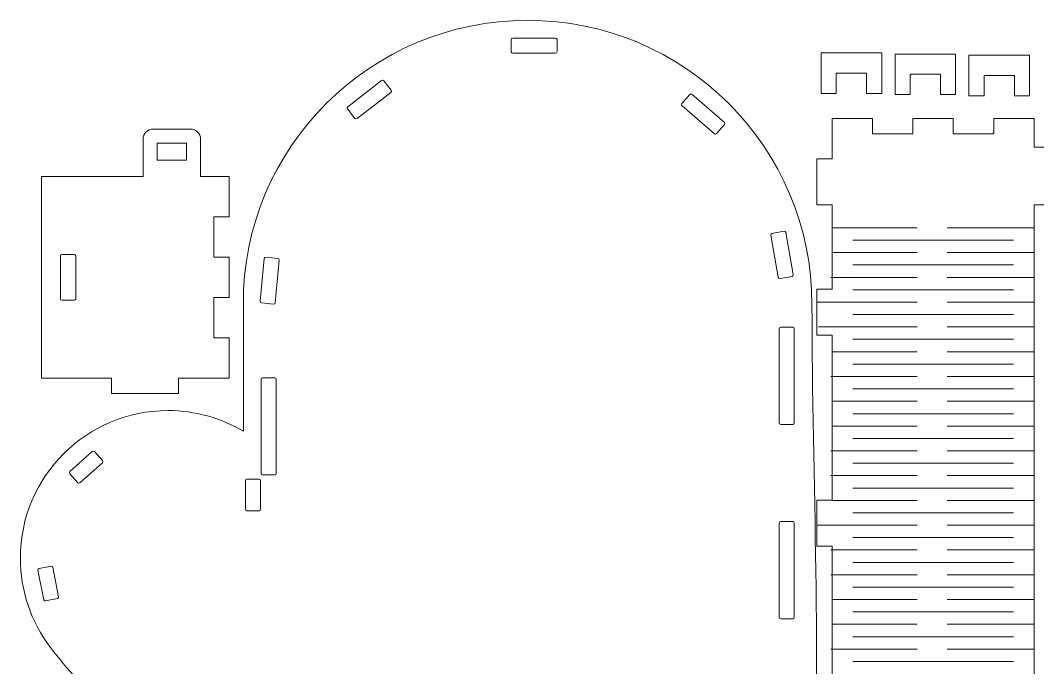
# Model space of a CAD drawing. Header units: centimetres. Extents: x -24.4 to 23.9, y -16.4 to 17.8.
# Drawn here: x -24.35 to 2.51, y 0.69 to 17.8 of the extents above; entities that cross this region are included whole.
import ezdxf

# ---------------------------------------------------------------- set-up
doc = ezdxf.new("R2010")
doc.units = ezdxf.units.CM
doc.header["$MEASUREMENT"] = 0
doc.layers.add('layer 1', color=7, linetype='Continuous')

msp = doc.modelspace()

# ---------------------------------------------------------------- linework, layer by layer
at = {"layer": 'layer 1', "color": 250, "lineweight": 9}
for points, knots in [([(-4.72864, -5.92178), (-4.72864, -5.92178), (-4.72864, -10.20202), (-4.72864, -10.20202), (-4.72864, -10.20202), (-4.72864, -10.20202), (-16.59695, -10.20202), (-16.59695, -10.20202), (-16.59695, -10.20202), (-16.59695, -10.20202), (-16.59695, -6.58154), (-16.59695, -6.58154), (-16.59695, -6.58154), (-16.59695, -5.55394), (-19.6302, -2.8006), (-20.37842, -2.08802), (-20.37842, -2.08802), (-20.9613, -1.5329), (-21.54472, -0.9768), (-22.10846, -0.40216), (-22.10846, -0.40216), (-22.61506, 0.11424), (-23.11922, 0.65509), (-23.55755, 1.23113), (-23.55755, 1.23113), (-24.07484, 1.91094), (-24.35191, 2.73552), (-24.35191, 3.58973), (-24.35191, 3.58973), (-24.35191, 5.74221), (-22.60651, 7.48756), (-20.45404, 7.48756), (-20.45404, 7.48756), (-19.7409, 7.48756), (-19.0556, 7.29366), (-18.46231, 6.94078), (-18.46231, 6.94078), (-18.46231, 6.94078), (-18.46231, 10.28654), (-18.46231, 10.28654), (-18.46231, 10.28654), (-18.49575, 14.44121), (-15.09522, 17.79799), (-10.95524, 17.79799), (-10.95524, 17.79799), (-6.80942, 17.79799), (-3.44818, 14.43672), (-3.44818, 10.29089), (-3.44818, 10.29089), (-3.44818, 5.59913), (-3.17756, 0.90389), (-3.4493, -3.78515), (-3.4493, -3.78515), (-3.50487, -4.74426), (-3.93554, -5.5084), (-4.72864, -5.92178)], [0, 0, 0, 0, 0.06666667, 0.06666667, 0.06666667, 0.06666667, 0.13333333, 0.13333333, 0.13333333, 0.13333333, 0.2, 0.2, 0.2, 0.2, 0.26666667, 0.26666667, 0.26666667, 0.26666667, 0.33333333, 0.33333333, 0.33333333, 0.33333333, 0.4, 0.4, 0.4, 0.4, 0.46666667, 0.46666667, 0.46666667, 0.46666667, 0.53333333, 0.53333333, 0.53333333, 0.53333333, 0.6, 0.6, 0.6, 0.6, 0.66666667, 0.66666667, 0.66666667, 0.66666667, 0.73333333, 0.73333333, 0.73333333, 0.73333333, 0.8, 0.8, 0.8, 0.8, 0.86666667, 0.86666667, 0.86666667, 0.86666667, 1, 1, 1, 1]), ([(-10.17938, 17.29051), (-10.17938, 17.29051), (-10.17871, 16.97051), (-10.17871, 16.97051), (-10.17871, 16.97051), (-10.17866, 16.94851), (-10.19662, 16.93048), (-10.21862, 16.93043), (-10.21862, 16.93043), (-10.21862, 16.93043), (-11.34982, 16.92805), (-11.34982, 16.92805), (-11.34982, 16.92805), (-11.37183, 16.928), (-11.38986, 16.94596), (-11.38991, 16.96796), (-11.38991, 16.96796), (-11.38991, 16.96796), (-11.39058, 17.28796), (-11.39058, 17.28796), (-11.39058, 17.28796), (-11.39063, 17.30996), (-11.37267, 17.328), (-11.35066, 17.32804), (-11.35066, 17.32804), (-11.35066, 17.32804), (-10.21946, 17.33043), (-10.21946, 17.33043), (-10.21946, 17.33043), (-10.19746, 17.33048), (-10.17943, 17.31251), (-10.17938, 17.29051)], [0, 0, 0, 0, 0.11111111, 0.11111111, 0.11111111, 0.11111111, 0.22222222, 0.22222222, 0.22222222, 0.22222222, 0.33333333, 0.33333333, 0.33333333, 0.33333333, 0.44444444, 0.44444444, 0.44444444, 0.44444444, 0.55555556, 0.55555556, 0.55555556, 0.55555556, 0.66666667, 0.66666667, 0.66666667, 0.66666667, 0.77777778, 0.77777778, 0.77777778, 0.77777778, 1, 1, 1, 1]), ([(-3.20751, 16.93575), (-3.20751, 16.93575), (-1.60752, 16.93575), (-1.60752, 16.93575), (-1.60752, 16.93575), (-1.60752, 16.93575), (-1.60752, 16.83996), (-1.60752, 16.83996), (-1.60752, 16.83996), (-1.60752, 16.83996), (-1.60752, 16.40241), (-1.60752, 16.40241), (-1.60752, 16.40241), (-1.60752, 16.40241), (-1.60752, 15.86908), (-1.60752, 15.86908), (-1.60752, 15.86908), (-1.60752, 15.86908), (-2.00751, 15.86908), (-2.00751, 15.86908), (-2.00751, 15.86908), (-2.00751, 15.86908), (-2.00751, 16.40241), (-2.00751, 16.40241), (-2.00751, 16.40241), (-2.00751, 16.40241), (-2.80751, 16.40241), (-2.80751, 16.40241), (-2.80751, 16.40241), (-2.80751, 16.40241), (-2.80751, 15.86908), (-2.80751, 15.86908), (-2.80751, 15.86908), (-2.80751, 15.86908), (-3.20751, 15.86908), (-3.20751, 15.86908), (-3.20751, 15.86908), (-3.20751, 15.86908), (-3.20751, 16.40241), (-3.20751, 16.40241), (-3.20751, 16.40241), (-3.20751, 16.40241), (-3.20751, 16.87524), (-3.20751, 16.87524), (-3.20751, 16.87524), (-3.20751, 16.87524), (-3.20751, 16.93575), (-3.20751, 16.93575)], [0, 0, 0, 0, 0.07692308, 0.07692308, 0.07692308, 0.07692308, 0.15384615, 0.15384615, 0.15384615, 0.15384615, 0.23076923, 0.23076923, 0.23076923, 0.23076923, 0.30769231, 0.30769231, 0.30769231, 0.30769231, 0.38461538, 0.38461538, 0.38461538, 0.38461538, 0.46153846, 0.46153846, 0.46153846, 0.46153846, 0.53846154, 0.53846154, 0.53846154, 0.53846154, 0.61538462, 0.61538462, 0.61538462, 0.61538462, 0.69230769, 0.69230769, 0.69230769, 0.69230769, 0.76923077, 0.76923077, 0.76923077, 0.76923077, 0.84615385, 0.84615385, 0.84615385, 0.84615385, 1, 1, 1, 1]), ([(-1.25566, 16.90464), (-1.25566, 16.90464), (0.34433, 16.90464), (0.34433, 16.90464), (0.34433, 16.90464), (0.34433, 16.90464), (0.34433, 16.80885), (0.34433, 16.80885), (0.34433, 16.80885), (0.34433, 16.80885), (0.34433, 16.37131), (0.34433, 16.37131), (0.34433, 16.37131), (0.34433, 16.37131), (0.34433, 15.83797), (0.34433, 15.83797), (0.34433, 15.83797), (0.34433, 15.83797), (-0.05566, 15.83797), (-0.05566, 15.83797), (-0.05566, 15.83797), (-0.05566, 15.83797), (-0.05566, 16.37131), (-0.05566, 16.37131), (-0.05566, 16.37131), (-0.05566, 16.37131), (-0.85566, 16.37131), (-0.85566, 16.37131), (-0.85566, 16.37131), (-0.85566, 16.37131), (-0.85566, 15.83797), (-0.85566, 15.83797), (-0.85566, 15.83797), (-0.85566, 15.83797), (-1.25566, 15.83797), (-1.25566, 15.83797), (-1.25566, 15.83797), (-1.25566, 15.83797), (-1.25566, 16.37131), (-1.25566, 16.37131), (-1.25566, 16.37131), (-1.25566, 16.37131), (-1.25566, 16.84413), (-1.25566, 16.84413), (-1.25566, 16.84413), (-1.25566, 16.84413), (-1.25566, 16.90464), (-1.25566, 16.90464)], [0, 0, 0, 0, 0.07692308, 0.07692308, 0.07692308, 0.07692308, 0.15384615, 0.15384615, 0.15384615, 0.15384615, 0.23076923, 0.23076923, 0.23076923, 0.23076923, 0.30769231, 0.30769231, 0.30769231, 0.30769231, 0.38461538, 0.38461538, 0.38461538, 0.38461538, 0.46153846, 0.46153846, 0.46153846, 0.46153846, 0.53846154, 0.53846154, 0.53846154, 0.53846154, 0.61538462, 0.61538462, 0.61538462, 0.61538462, 0.69230769, 0.69230769, 0.69230769, 0.69230769, 0.76923077, 0.76923077, 0.76923077, 0.76923077, 0.84615385, 0.84615385, 0.84615385, 0.84615385, 1, 1, 1, 1]), ([(0.6962, 16.87353), (0.6962, 16.87353), (2.29618, 16.87353), (2.29618, 16.87353), (2.29618, 16.87353), (2.29618, 16.87353), (2.29618, 16.77775), (2.29618, 16.77775), (2.29618, 16.77775), (2.29618, 16.77775), (2.29618, 16.3402), (2.29618, 16.3402), (2.29618, 16.3402), (2.29618, 16.3402), (2.29618, 15.80687), (2.29618, 15.80687), (2.29618, 15.80687), (2.29618, 15.80687), (1.8962, 15.80687), (1.8962, 15.80687), (1.8962, 15.80687), (1.8962, 15.80687), (1.8962, 16.3402), (1.8962, 16.3402), (1.8962, 16.3402), (1.8962, 16.3402), (1.0962, 16.3402), (1.0962, 16.3402), (1.0962, 16.3402), (1.0962, 16.3402), (1.0962, 15.80687), (1.0962, 15.80687), (1.0962, 15.80687), (1.0962, 15.80687), (0.6962, 15.80687), (0.6962, 15.80687), (0.6962, 15.80687), (0.6962, 15.80687), (0.6962, 16.3402), (0.6962, 16.3402), (0.6962, 16.3402), (0.6962, 16.3402), (0.6962, 16.81303), (0.6962, 16.81303), (0.6962, 16.81303), (0.6962, 16.81303), (0.6962, 16.87353), (0.6962, 16.87353)], [0, 0, 0, 0, 0.07692308, 0.07692308, 0.07692308, 0.07692308, 0.15384615, 0.15384615, 0.15384615, 0.15384615, 0.23076923, 0.23076923, 0.23076923, 0.23076923, 0.30769231, 0.30769231, 0.30769231, 0.30769231, 0.38461538, 0.38461538, 0.38461538, 0.38461538, 0.46153846, 0.46153846, 0.46153846, 0.46153846, 0.53846154, 0.53846154, 0.53846154, 0.53846154, 0.61538462, 0.61538462, 0.61538462, 0.61538462, 0.69230769, 0.69230769, 0.69230769, 0.69230769, 0.76923077, 0.76923077, 0.76923077, 0.76923077, 0.84615385, 0.84615385, 0.84615385, 0.84615385, 1, 1, 1, 1]), ([(-14.7557, 16.2024), (-14.7557, 16.2024), (-14.55974, 15.94943), (-14.55974, 15.94943), (-14.55974, 15.94943), (-14.54627, 15.93203), (-14.54947, 15.90679), (-14.56686, 15.89331), (-14.56686, 15.89331), (-14.56686, 15.89331), (-15.46115, 15.20057), (-15.46115, 15.20057), (-15.46115, 15.20057), (-15.47854, 15.18709), (-15.50379, 15.19031), (-15.51726, 15.20771), (-15.51726, 15.20771), (-15.51726, 15.20771), (-15.71323, 15.46068), (-15.71323, 15.46068), (-15.71323, 15.46068), (-15.7267, 15.47807), (-15.7235, 15.50332), (-15.7061, 15.5168), (-15.7061, 15.5168), (-15.7061, 15.5168), (-14.81182, 16.20953), (-14.81182, 16.20953), (-14.81182, 16.20953), (-14.79442, 16.223), (-14.76918, 16.2198), (-14.7557, 16.2024)], [0, 0, 0, 0, 0.11111111, 0.11111111, 0.11111111, 0.11111111, 0.22222222, 0.22222222, 0.22222222, 0.22222222, 0.33333333, 0.33333333, 0.33333333, 0.33333333, 0.44444444, 0.44444444, 0.44444444, 0.44444444, 0.55555556, 0.55555556, 0.55555556, 0.55555556, 0.66666667, 0.66666667, 0.66666667, 0.66666667, 0.77777778, 0.77777778, 0.77777778, 0.77777778, 1, 1, 1, 1]), ([(-6.88306, 15.59829), (-6.88306, 15.59829), (-6.67331, 15.83997), (-6.67331, 15.83997), (-6.67331, 15.83997), (-6.6589, 15.85659), (-6.63351, 15.85839), (-6.61688, 15.84396), (-6.61688, 15.84396), (-6.61688, 15.84396), (-5.76256, 15.10251), (-5.76256, 15.10251), (-5.76256, 15.10251), (-5.74595, 15.08809), (-5.74415, 15.06269), (-5.75858, 15.04608), (-5.75858, 15.04608), (-5.75858, 15.04608), (-5.96832, 14.80441), (-5.96832, 14.80441), (-5.96832, 14.80441), (-5.98274, 14.7878), (-6.00812, 14.786), (-6.02475, 14.80041), (-6.02475, 14.80041), (-6.02475, 14.80041), (-6.87907, 15.54187), (-6.87907, 15.54187), (-6.87907, 15.54187), (-6.89568, 15.55629), (-6.89748, 15.58168), (-6.88306, 15.59829)], [0, 0, 0, 0, 0.11111111, 0.11111111, 0.11111111, 0.11111111, 0.22222222, 0.22222222, 0.22222222, 0.22222222, 0.33333333, 0.33333333, 0.33333333, 0.33333333, 0.44444444, 0.44444444, 0.44444444, 0.44444444, 0.55555556, 0.55555556, 0.55555556, 0.55555556, 0.66666667, 0.66666667, 0.66666667, 0.66666667, 0.77777778, 0.77777778, 0.77777778, 0.77777778, 1, 1, 1, 1]), ([(-2.91727, -9.94428), (-2.91727, -9.94428), (-2.91727, -9.7751), (-2.91727, -9.7751), (-2.91727, -9.7751), (-2.91727, -9.7751), (-3.31728, -9.7751), (-3.31728, -9.7751), (-3.31728, -9.7751), (-3.31728, -9.7751), (-3.31728, -8.93868), (-3.31728, -8.93868), (-3.31728, -8.93868), (-3.31728, -8.93868), (-2.91727, -8.93868), (-2.91727, -8.93868), (-2.91727, -8.93868), (-2.91727, -8.93868), (-2.91727, -7.8329), (-2.91727, -7.8329), (-2.91727, -7.8329), (-2.91727, -7.8329), (-2.91727, -6.95755), (-2.91727, -6.95755), (-2.91727, -6.95755), (-2.91727, -6.95755), (-2.91727, -4.18663), (-2.91727, -4.18663), (-2.91727, -4.18663), (-2.91727, -4.18663), (-3.31727, -4.18663), (-3.31727, -4.18663), (-3.31727, -4.18663), (-3.31727, -4.18663), (-3.31727, -3.31128), (-3.31727, -3.31128), (-3.31727, -3.31128), (-3.31727, -3.31128), (-2.91727, -3.31128), (-2.91727, -3.31128), (-2.91727, -3.31128), (-2.91727, -3.31128), (-2.91727, -0.7497), (-2.91727, -0.7497), (-2.91727, -0.7497), (-2.91727, -0.7717), (-2.93527, -0.7897), (-2.95727, -0.7897), (-2.95727, -0.7897), (-2.95727, -0.7897), (-3.27727, -0.7897), (-3.27727, -0.7897), (-3.27727, -0.7897), (-3.29927, -0.7897), (-3.31727, -0.7717), (-3.31727, -0.7497), (-3.31727, -0.7497), (-3.31727, -0.7497), (-3.31727, 0.04564), (-3.31727, 0.04564), (-3.31727, 0.04564), (-3.31727, 0.06765), (-3.29927, 0.08565), (-3.27727, 0.08565), (-3.27727, 0.08565), (-3.27727, 0.08565), (-2.95727, 0.08565), (-2.95727, 0.08565), (-2.95727, 0.08565), (-2.93527, 0.08565), (-2.91727, 0.06765), (-2.91727, 0.04564), (-2.91727, 0.04564), (-2.91727, 0.04564), (-2.91727, 3.90652), (-2.91727, 3.90652), (-2.91727, 3.90652), (-2.91727, 3.90652), (-3.31727, 3.90652), (-3.31727, 3.90652), (-3.31727, 3.90652), (-3.31727, 3.90652), (-3.31727, 5.11772), (-3.31727, 5.11772), (-3.31727, 5.11772), (-3.31727, 5.11772), (-2.91727, 5.11772), (-2.91727, 5.11772), (-2.91727, 5.11772), (-2.91727, 5.11772), (-2.91727, 9.48212), (-2.91727, 9.48212), (-2.91727, 9.48212), (-2.91727, 9.48212), (-3.31727, 9.48212), (-3.31727, 9.48212), (-3.31727, 9.48212), (-3.31727, 9.48212), (-3.31727, 10.69332), (-3.31727, 10.69332), (-3.31727, 10.69332), (-3.31727, 10.69332), (-2.91727, 10.69332), (-2.91727, 10.69332), (-2.91727, 10.69332), (-2.91727, 10.69332), (-2.91727, 12.05572), (-2.91727, 12.05572), (-2.91727, 12.05572), (-2.91727, 12.05572), (-2.91727, 12.92702), (-2.91727, 12.92702), (-2.91727, 12.92702), (-2.91727, 12.92702), (-3.31727, 12.92702), (-3.31727, 12.92702), (-3.31727, 12.92702), (-3.31727, 12.92702), (-3.31727, 14.13822), (-3.31727, 14.13822), (-3.31727, 14.13822), (-3.31727, 14.13822), (-2.91727, 14.13822), (-2.91727, 14.13822), (-2.91727, 14.13822), (-2.91727, 14.13822), (-2.91727, 15.20239), (-2.91727, 15.20239), (-2.91727, 15.20239), (-2.91727, 15.20239), (-1.8506, 15.20239), (-1.8506, 15.20239), (-1.8506, 15.20239), (-1.8506, 15.20239), (-1.8506, 14.80239), (-1.8506, 14.80239), (-1.8506, 14.80239), (-1.8506, 14.80239), (-0.78394, 14.80239), (-0.78394, 14.80239), (-0.78394, 14.80239), (-0.78394, 14.80239), (-0.78394, 15.20239), (-0.78394, 15.20239), (-0.78394, 15.20239), (-0.78394, 15.20239), (0.28273, 15.20239), (0.28273, 15.20239), (0.28273, 15.20239), (0.28273, 15.20239), (0.28273, 14.80239), (0.28273, 14.80239), (0.28273, 14.80239), (0.28273, 14.80239), (1.3494, 14.80239), (1.3494, 14.80239), (1.3494, 14.80239), (1.3494, 14.80239), (1.3494, 15.20239), (1.3494, 15.20239), (1.3494, 15.20239), (1.3494, 15.20239), (2.41606, 15.20239), (2.41606, 15.20239), (2.41606, 15.20239), (2.41606, 15.20239), (2.41606, 14.44706), (2.41606, 14.44706), (2.41606, 14.44706), (2.41606, 14.44706), (3.39957, 14.44706), (3.39957, 14.44706), (3.39957, 14.44706), (3.54626, 14.44706), (3.66625, 14.32706), (3.66625, 14.1804), (3.66625, 14.1804), (3.66625, 14.1804), (3.66625, 13.19369), (3.66625, 13.19369), (3.66625, 13.19369), (3.66625, 13.04702), (3.54626, 12.92702), (3.39957, 12.92702), (3.39957, 12.92702), (3.39957, 12.92702), (2.41606, 12.92702), (2.41606, 12.92702), (2.41606, 12.92702), (2.41606, 12.92702), (2.41606, 12.05572), (2.41606, 12.05572), (2.41606, 12.05572), (2.41606, 12.05572), (2.41606, -9.09015), (2.41606, -9.09015), (2.41606, -9.09015), (2.41606, -9.09015), (1.88273, -9.09015), (1.88273, -9.09015), (1.88273, -9.09015), (1.88273, -9.09015), (1.88273, -9.27934), (1.88273, -9.27934), (1.88273, -9.27934), (1.88273, -9.27934), (1.88273, -9.28958), (1.88273, -9.28958), (1.88273, -9.28958), (1.88273, -9.28958), (1.88273, -9.62348), (1.88273, -9.62348), (1.88273, -9.62348), (1.88273, -9.62348), (2.41606, -9.62348), (2.41606, -9.62348), (2.41606, -9.62348), (2.41606, -9.62348), (2.41606, -9.94428), (2.41606, -9.94428), (2.41606, -9.94428), (2.41606, -9.94428), (-2.91727, -9.94428), (-2.91727, -9.94428)], [0, 0, 0, 0, 0.01754386, 0.01754386, 0.01754386, 0.01754386, 0.03508772, 0.03508772, 0.03508772, 0.03508772, 0.05263158, 0.05263158, 0.05263158, 0.05263158, 0.07017544, 0.07017544, 0.07017544, 0.07017544, 0.0877193, 0.0877193, 0.0877193, 0.0877193, 0.10526316, 0.10526316, 0.10526316, 0.10526316, 0.12280702, 0.12280702, 0.12280702, 0.12280702, 0.14035088, 0.14035088, 0.14035088, 0.14035088, 0.15789474, 0.15789474, 0.15789474, 0.15789474, 0.1754386, 0.1754386, 0.1754386, 0.1754386, 0.19298246, 0.19298246, 0.19298246, 0.19298246, 0.21052632, 0.21052632, 0.21052632, 0.21052632, 0.22807018, 0.22807018, 0.22807018, 0.22807018, 0.24561404, 0.24561404, 0.24561404, 0.24561404, 0.26315789, 0.26315789, 0.26315789, 0.26315789, 0.28070175, 0.28070175, 0.28070175, 0.28070175, 0.29824561, 0.29824561, 0.29824561, 0.29824561, 0.31578947, 0.31578947, 0.31578947, 0.31578947, 0.33333333, 0.33333333, 0.33333333, 0.33333333, 0.35087719, 0.35087719, 0.35087719, 0.35087719, 0.36842105, 0.36842105, 0.36842105, 0.36842105, 0.38596491, 0.38596491, 0.38596491, 0.38596491, 0.40350877, 0.40350877, 0.40350877, 0.40350877, 0.42105263, 0.42105263, 0.42105263, 0.42105263, 0.43859649, 0.43859649, 0.43859649, 0.43859649, 0.45614035, 0.45614035, 0.45614035, 0.45614035, 0.47368421, 0.47368421, 0.47368421, 0.47368421, 0.49122807, 0.49122807, 0.49122807, 0.49122807, 0.50877193, 0.50877193, 0.50877193, 0.50877193, 0.52631579, 0.52631579, 0.52631579, 0.52631579, 0.54385965, 0.54385965, 0.54385965, 0.54385965, 0.56140351, 0.56140351, 0.56140351, 0.56140351, 0.57894737, 0.57894737, 0.57894737, 0.57894737, 0.59649123, 0.59649123, 0.59649123, 0.59649123, 0.61403509, 0.61403509, 0.61403509, 0.61403509, 0.63157895, 0.63157895, 0.63157895, 0.63157895, 0.64912281, 0.64912281, 0.64912281, 0.64912281, 0.66666667, 0.66666667, 0.66666667, 0.66666667, 0.68421053, 0.68421053, 0.68421053, 0.68421053, 0.70175439, 0.70175439, 0.70175439, 0.70175439, 0.71929825, 0.71929825, 0.71929825, 0.71929825, 0.73684211, 0.73684211, 0.73684211, 0.73684211, 0.75438596, 0.75438596, 0.75438596, 0.75438596, 0.77192982, 0.77192982, 0.77192982, 0.77192982, 0.78947368, 0.78947368, 0.78947368, 0.78947368, 0.80701754, 0.80701754, 0.80701754, 0.80701754, 0.8245614, 0.8245614, 0.8245614, 0.8245614, 0.84210526, 0.84210526, 0.84210526, 0.84210526, 0.85964912, 0.85964912, 0.85964912, 0.85964912, 0.87719298, 0.87719298, 0.87719298, 0.87719298, 0.89473684, 0.89473684, 0.89473684, 0.89473684, 0.9122807, 0.9122807, 0.9122807, 0.9122807, 0.92982456, 0.92982456, 0.92982456, 0.92982456, 0.94736842, 0.94736842, 0.94736842, 0.94736842, 0.96491228, 0.96491228, 0.96491228, 0.96491228, 1, 1, 1, 1]), ([(-23.79694, 13.67398), (-23.79694, 13.67398), (-23.79694, 8.34065), (-23.79694, 8.34065), (-23.79694, 8.34065), (-23.79694, 8.34065), (-21.94435, 8.34065), (-21.94435, 8.34065), (-21.94435, 8.34065), (-21.94435, 8.34065), (-21.94435, 7.94065), (-21.94435, 7.94065), (-21.94435, 7.94065), (-21.94435, 7.94065), (-20.17583, 7.94065), (-20.17583, 7.94065), (-20.17583, 7.94065), (-20.17583, 7.94065), (-20.17583, 8.34065), (-20.17583, 8.34065), (-20.17583, 8.34065), (-20.17583, 8.34065), (-18.83587, 8.34065), (-18.83587, 8.34065), (-18.83587, 8.34065), (-18.83587, 8.34065), (-18.83587, 9.40732), (-18.83587, 9.40732), (-18.83587, 9.40732), (-18.83587, 9.40732), (-19.24298, 9.40732), (-19.24298, 9.40732), (-19.24298, 9.40732), (-19.24298, 9.40732), (-19.24298, 10.47398), (-19.24298, 10.47398), (-19.24298, 10.47398), (-19.24298, 10.47398), (-18.83587, 10.47398), (-18.83587, 10.47398), (-18.83587, 10.47398), (-18.83587, 10.47398), (-18.83587, 11.54065), (-18.83587, 11.54065), (-18.83587, 11.54065), (-18.83587, 11.54065), (-19.24298, 11.54065), (-19.24298, 11.54065), (-19.24298, 11.54065), (-19.24298, 11.54065), (-19.24298, 12.60732), (-19.24298, 12.60732), (-19.24298, 12.60732), (-19.24298, 12.60732), (-18.83587, 12.60732), (-18.83587, 12.60732), (-18.83587, 12.60732), (-18.83587, 12.60732), (-18.83587, 13.67398), (-18.83587, 13.67398), (-18.83587, 13.67398), (-18.83587, 13.67398), (-19.59236, 13.67398), (-19.59236, 13.67398), (-19.59236, 13.67398), (-19.59236, 13.67398), (-19.59236, 14.6575), (-19.59236, 14.6575), (-19.59236, 14.6575), (-19.59236, 14.8042), (-19.71236, 14.92419), (-19.85903, 14.92419), (-19.85903, 14.92419), (-19.85903, 14.92419), (-20.84574, 14.92419), (-20.84574, 14.92419), (-20.84574, 14.92419), (-20.9924, 14.92419), (-21.1124, 14.8042), (-21.1124, 14.6575), (-21.1124, 14.6575), (-21.1124, 14.6575), (-21.1124, 13.67398), (-21.1124, 13.67398), (-21.1124, 13.67398), (-21.1124, 13.67398), (-23.79694, 13.67398), (-23.79694, 13.67398)], [0, 0, 0, 0, 0.04347826, 0.04347826, 0.04347826, 0.04347826, 0.08695652, 0.08695652, 0.08695652, 0.08695652, 0.13043478, 0.13043478, 0.13043478, 0.13043478, 0.17391304, 0.17391304, 0.17391304, 0.17391304, 0.2173913, 0.2173913, 0.2173913, 0.2173913, 0.26086957, 0.26086957, 0.26086957, 0.26086957, 0.30434783, 0.30434783, 0.30434783, 0.30434783, 0.34782609, 0.34782609, 0.34782609, 0.34782609, 0.39130435, 0.39130435, 0.39130435, 0.39130435, 0.43478261, 0.43478261, 0.43478261, 0.43478261, 0.47826087, 0.47826087, 0.47826087, 0.47826087, 0.52173913, 0.52173913, 0.52173913, 0.52173913, 0.56521739, 0.56521739, 0.56521739, 0.56521739, 0.60869565, 0.60869565, 0.60869565, 0.60869565, 0.65217391, 0.65217391, 0.65217391, 0.65217391, 0.69565217, 0.69565217, 0.69565217, 0.69565217, 0.73913043, 0.73913043, 0.73913043, 0.73913043, 0.7826087, 0.7826087, 0.7826087, 0.7826087, 0.82608696, 0.82608696, 0.82608696, 0.82608696, 0.86956522, 0.86956522, 0.86956522, 0.86956522, 0.91304348, 0.91304348, 0.91304348, 0.91304348, 1, 1, 1, 1]), ([(-20.74043, 14.554), (-20.74043, 14.554), (-20.74043, 14.10066), (-20.74043, 14.10066), (-20.74043, 14.10066), (-20.74043, 14.10066), (-19.96432, 14.10066), (-19.96432, 14.10066), (-19.96432, 14.10066), (-19.96432, 14.10066), (-19.96432, 14.554), (-19.96432, 14.554), (-19.96432, 14.554), (-19.96432, 14.554), (-20.74043, 14.554), (-20.74043, 14.554)], [0, 0, 0, 0, 0.2, 0.2, 0.2, 0.2, 0.4, 0.4, 0.4, 0.4, 0.6, 0.6, 0.6, 0.6, 1, 1, 1, 1]), ([(-4.5042, 12.16814), (-4.5042, 12.16814), (-4.18922, 12.22453), (-4.18922, 12.22453), (-4.18922, 12.22453), (-4.16756, 12.22841), (-4.14667, 12.21386), (-4.14279, 12.1922), (-4.14279, 12.1922), (-4.14279, 12.1922), (-3.9435, 11.07869), (-3.9435, 11.07869), (-3.9435, 11.07869), (-3.93962, 11.05704), (-3.95416, 11.03616), (-3.97582, 11.03228), (-3.97582, 11.03228), (-3.97582, 11.03228), (-4.29082, 10.97589), (-4.29082, 10.97589), (-4.29082, 10.97589), (-4.31247, 10.97202), (-4.33336, 10.98656), (-4.33723, 11.00822), (-4.33723, 11.00822), (-4.33723, 11.00822), (-4.53654, 12.12173), (-4.53654, 12.12173), (-4.53654, 12.12173), (-4.54042, 12.14338), (-4.52587, 12.16428), (-4.5042, 12.16814)], [0, 0, 0, 0, 0.11111111, 0.11111111, 0.11111111, 0.11111111, 0.22222222, 0.22222222, 0.22222222, 0.22222222, 0.33333333, 0.33333333, 0.33333333, 0.33333333, 0.44444444, 0.44444444, 0.44444444, 0.44444444, 0.55555556, 0.55555556, 0.55555556, 0.55555556, 0.66666667, 0.66666667, 0.66666667, 0.66666667, 0.77777778, 0.77777778, 0.77777778, 0.77777778, 1, 1, 1, 1]), ([(-22.93027, 10.40172), (-22.93027, 10.40172), (-23.25027, 10.40172), (-23.25027, 10.40172), (-23.25027, 10.40172), (-23.27227, 10.40172), (-23.29027, 10.4197), (-23.29027, 10.44172), (-23.29027, 10.44172), (-23.29027, 10.44172), (-23.29027, 11.57292), (-23.29027, 11.57292), (-23.29027, 11.57292), (-23.29027, 11.59492), (-23.27227, 11.61292), (-23.25027, 11.61292), (-23.25027, 11.61292), (-23.25027, 11.61292), (-22.93027, 11.61292), (-22.93027, 11.61292), (-22.93027, 11.61292), (-22.90827, 11.61292), (-22.89027, 11.59492), (-22.89027, 11.57292), (-22.89027, 11.57292), (-22.89027, 11.57292), (-22.89027, 10.44172), (-22.89027, 10.44172), (-22.89027, 10.44172), (-22.89027, 10.4197), (-22.90827, 10.40172), (-22.93027, 10.40172)], [0, 0, 0, 0, 0.11111111, 0.11111111, 0.11111111, 0.11111111, 0.22222222, 0.22222222, 0.22222222, 0.22222222, 0.33333333, 0.33333333, 0.33333333, 0.33333333, 0.44444444, 0.44444444, 0.44444444, 0.44444444, 0.55555556, 0.55555556, 0.55555556, 0.55555556, 0.66666667, 0.66666667, 0.66666667, 0.66666667, 0.77777778, 0.77777778, 0.77777778, 0.77777778, 1, 1, 1, 1]), ([(-17.86968, 11.53738), (-17.86968, 11.53738), (-17.5511, 11.50738), (-17.5511, 11.50738), (-17.5511, 11.50738), (-17.52919, 11.50532), (-17.51295, 11.48572), (-17.51502, 11.46381), (-17.51502, 11.46381), (-17.51502, 11.46381), (-17.62107, 10.3376), (-17.62107, 10.3376), (-17.62107, 10.3376), (-17.62312, 10.31568), (-17.64274, 10.29945), (-17.66464, 10.30152), (-17.66464, 10.30152), (-17.66464, 10.30152), (-17.98323, 10.33152), (-17.98323, 10.33152), (-17.98323, 10.33152), (-18.00514, 10.33358), (-18.02136, 10.35318), (-18.01931, 10.37509), (-18.01931, 10.37509), (-18.01931, 10.37509), (-17.91326, 11.50132), (-17.91326, 11.50132), (-17.91326, 11.50132), (-17.91119, 11.52322), (-17.89159, 11.53945), (-17.86968, 11.53738)], [0, 0, 0, 0, 0.11111111, 0.11111111, 0.11111111, 0.11111111, 0.22222222, 0.22222222, 0.22222222, 0.22222222, 0.33333333, 0.33333333, 0.33333333, 0.33333333, 0.44444444, 0.44444444, 0.44444444, 0.44444444, 0.55555556, 0.55555556, 0.55555556, 0.55555556, 0.66666667, 0.66666667, 0.66666667, 0.66666667, 0.77777778, 0.77777778, 0.77777778, 0.77777778, 1, 1, 1, 1]), ([(-17.79564, 10.28926), (-17.79564, 10.28926), (-17.79566, 10.29089), (-17.79566, 10.29089), (-17.79566, 10.29089), (-17.79566, 10.29089), (-17.79564, 10.28926), (-17.79564, 10.28926)], [0, 0, 0, 0, 0.33333333, 0.33333333, 0.33333333, 0.33333333, 1, 1, 1, 1]), ([(-4.27484, 9.68846), (-4.27484, 9.68846), (-3.95484, 9.68846), (-3.95484, 9.68846), (-3.95484, 9.68846), (-3.93284, 9.68846), (-3.91484, 9.67048), (-3.91484, 9.64845), (-3.91484, 9.64845), (-3.91484, 9.64845), (-3.91484, 7.16196), (-3.91484, 7.16196), (-3.91484, 7.16196), (-3.91484, 7.13993), (-3.93284, 7.12194), (-3.95484, 7.12194), (-3.95484, 7.12194), (-3.95484, 7.12194), (-4.27484, 7.12194), (-4.27484, 7.12194), (-4.27484, 7.12194), (-4.29684, 7.12194), (-4.31484, 7.13993), (-4.31484, 7.16196), (-4.31484, 7.16196), (-4.31484, 7.16196), (-4.31484, 9.64845), (-4.31484, 9.64845), (-4.31484, 9.64845), (-4.31484, 9.67048), (-4.29684, 9.68846), (-4.27484, 9.68846)], [0, 0, 0, 0, 0.11111111, 0.11111111, 0.11111111, 0.11111111, 0.22222222, 0.22222222, 0.22222222, 0.22222222, 0.33333333, 0.33333333, 0.33333333, 0.33333333, 0.44444444, 0.44444444, 0.44444444, 0.44444444, 0.55555556, 0.55555556, 0.55555556, 0.55555556, 0.66666667, 0.66666667, 0.66666667, 0.66666667, 0.77777778, 0.77777778, 0.77777778, 0.77777778, 1, 1, 1, 1]), ([(-17.95564, 8.35578), (-17.95564, 8.35578), (-17.63564, 8.35578), (-17.63564, 8.35578), (-17.63564, 8.35578), (-17.61364, 8.35578), (-17.59564, 8.3378), (-17.59564, 8.31577), (-17.59564, 8.31577), (-17.59564, 8.31577), (-17.59564, 5.82928), (-17.59564, 5.82928), (-17.59564, 5.82928), (-17.59564, 5.80725), (-17.61364, 5.78926), (-17.63564, 5.78926), (-17.63564, 5.78926), (-17.63564, 5.78926), (-17.95564, 5.78926), (-17.95564, 5.78926), (-17.95564, 5.78926), (-17.97764, 5.78926), (-17.99564, 5.80725), (-17.99564, 5.82928), (-17.99564, 5.82928), (-17.99564, 5.82928), (-17.99564, 8.31577), (-17.99564, 8.31577), (-17.99564, 8.31577), (-17.99564, 8.3378), (-17.97764, 8.35578), (-17.95564, 8.35578)], [0, 0, 0, 0, 0.11111111, 0.11111111, 0.11111111, 0.11111111, 0.22222222, 0.22222222, 0.22222222, 0.22222222, 0.33333333, 0.33333333, 0.33333333, 0.33333333, 0.44444444, 0.44444444, 0.44444444, 0.44444444, 0.55555556, 0.55555556, 0.55555556, 0.55555556, 0.66666667, 0.66666667, 0.66666667, 0.66666667, 0.77777778, 0.77777778, 0.77777778, 0.77777778, 1, 1, 1, 1]), ([(-22.39555, 6.40358), (-22.39555, 6.40358), (-22.18196, 6.16529), (-22.18196, 6.16529), (-22.18196, 6.16529), (-22.16728, 6.1489), (-22.16867, 6.12349), (-22.18506, 6.1088), (-22.18506, 6.1088), (-22.18506, 6.1088), (-22.77731, 5.57796), (-22.77731, 5.57796), (-22.77731, 5.57796), (-22.7937, 5.56326), (-22.81911, 5.56465), (-22.8338, 5.58104), (-22.8338, 5.58104), (-22.8338, 5.58104), (-23.04739, 5.81933), (-23.04739, 5.81933), (-23.04739, 5.81933), (-23.06207, 5.8357), (-23.06068, 5.86113), (-23.0443, 5.87581), (-23.0443, 5.87581), (-23.0443, 5.87581), (-22.45204, 6.40666), (-22.45204, 6.40666), (-22.45204, 6.40666), (-22.43566, 6.42136), (-22.41024, 6.41996), (-22.39555, 6.40358)], [0, 0, 0, 0, 0.11111111, 0.11111111, 0.11111111, 0.11111111, 0.22222222, 0.22222222, 0.22222222, 0.22222222, 0.33333333, 0.33333333, 0.33333333, 0.33333333, 0.44444444, 0.44444444, 0.44444444, 0.44444444, 0.55555556, 0.55555556, 0.55555556, 0.55555556, 0.66666667, 0.66666667, 0.66666667, 0.66666667, 0.77777778, 0.77777778, 0.77777778, 0.77777778, 1, 1, 1, 1]), ([(-18.36786, 5.67749), (-18.36786, 5.67749), (-18.04783, 5.67758), (-18.04783, 5.67758), (-18.04783, 5.67758), (-18.02583, 5.6776), (-18.00784, 5.65961), (-18.00783, 5.63761), (-18.00783, 5.63761), (-18.00783, 5.63761), (-18.0076, 4.88117), (-18.0076, 4.88117), (-18.0076, 4.88117), (-18.00759, 4.85917), (-18.02558, 4.84118), (-18.04758, 4.84117), (-18.04758, 4.84117), (-18.04758, 4.84117), (-18.3676, 4.84108), (-18.3676, 4.84108), (-18.3676, 4.84108), (-18.3896, 4.84106), (-18.40759, 4.85905), (-18.4076, 4.88105), (-18.4076, 4.88105), (-18.4076, 4.88105), (-18.40783, 5.63749), (-18.40783, 5.63749), (-18.40783, 5.63749), (-18.40784, 5.65949), (-18.38986, 5.67748), (-18.36786, 5.67749)], [0, 0, 0, 0, 0.11111111, 0.11111111, 0.11111111, 0.11111111, 0.22222222, 0.22222222, 0.22222222, 0.22222222, 0.33333333, 0.33333333, 0.33333333, 0.33333333, 0.44444444, 0.44444444, 0.44444444, 0.44444444, 0.55555556, 0.55555556, 0.55555556, 0.55555556, 0.66666667, 0.66666667, 0.66666667, 0.66666667, 0.77777778, 0.77777778, 0.77777778, 0.77777778, 1, 1, 1, 1]), ([(-4.27484, 4.55542), (-4.27484, 4.55542), (-3.95484, 4.55542), (-3.95484, 4.55542), (-3.95484, 4.55542), (-3.93284, 4.55542), (-3.91484, 4.53744), (-3.91484, 4.51541), (-3.91484, 4.51541), (-3.91484, 4.51541), (-3.91484, 2.02892), (-3.91484, 2.02892), (-3.91484, 2.02892), (-3.91484, 2.00689), (-3.93284, 1.9889), (-3.95484, 1.9889), (-3.95484, 1.9889), (-3.95484, 1.9889), (-4.27484, 1.9889), (-4.27484, 1.9889), (-4.27484, 1.9889), (-4.29684, 1.9889), (-4.31484, 2.00689), (-4.31484, 2.02892), (-4.31484, 2.02892), (-4.31484, 2.02892), (-4.31484, 4.51541), (-4.31484, 4.51541), (-4.31484, 4.51541), (-4.31484, 4.53744), (-4.29684, 4.55542), (-4.27484, 4.55542)], [0, 0, 0, 0, 0.11111111, 0.11111111, 0.11111111, 0.11111111, 0.22222222, 0.22222222, 0.22222222, 0.22222222, 0.33333333, 0.33333333, 0.33333333, 0.33333333, 0.44444444, 0.44444444, 0.44444444, 0.44444444, 0.55555556, 0.55555556, 0.55555556, 0.55555556, 0.66666667, 0.66666667, 0.66666667, 0.66666667, 0.77777778, 0.77777778, 0.77777778, 0.77777778, 1, 1, 1, 1]), ([(-23.85646, 3.31594), (-23.85646, 3.31594), (-23.54244, 3.37757), (-23.54244, 3.37757), (-23.54244, 3.37757), (-23.52086, 3.3818), (-23.49972, 3.3676), (-23.49548, 3.34601), (-23.49548, 3.34601), (-23.49548, 3.34601), (-23.34232, 2.56556), (-23.34232, 2.56556), (-23.34232, 2.56556), (-23.33808, 2.54397), (-23.35228, 2.52284), (-23.37387, 2.5186), (-23.37387, 2.5186), (-23.37387, 2.5186), (-23.68788, 2.45698), (-23.68788, 2.45698), (-23.68788, 2.45698), (-23.70947, 2.45274), (-23.7306, 2.46694), (-23.73484, 2.48853), (-23.73484, 2.48853), (-23.73484, 2.48853), (-23.888, 3.26898), (-23.888, 3.26898), (-23.888, 3.26898), (-23.89224, 3.29057), (-23.87804, 3.3117), (-23.85646, 3.31594)], [0, 0, 0, 0, 0.11111111, 0.11111111, 0.11111111, 0.11111111, 0.22222222, 0.22222222, 0.22222222, 0.22222222, 0.33333333, 0.33333333, 0.33333333, 0.33333333, 0.44444444, 0.44444444, 0.44444444, 0.44444444, 0.55555556, 0.55555556, 0.55555556, 0.55555556, 0.66666667, 0.66666667, 0.66666667, 0.66666667, 0.77777778, 0.77777778, 0.77777778, 0.77777778, 1, 1, 1, 1])]:
    msp.add_open_spline(points, degree=3, knots=knots, dxfattribs=at)
for points in [[(-0.66935, 12.31618), (-0.66935, 12.31618), (-2.91727, 12.31618), (-2.91727, 12.31618)], [(2.41606, 12.31618), (2.41606, 12.31618), (0.12088, 12.31618), (0.12088, 12.31618)], [(1.87065, 11.98882), (1.87065, 11.98882), (-2.37186, 11.98882), (-2.37186, 11.98882)], [(-0.66935, 11.66146), (-0.66935, 11.66146), (-2.91727, 11.66146), (-2.91727, 11.66146)], [(2.41606, 11.66146), (2.41606, 11.66146), (0.12088, 11.66146), (0.12088, 11.66146)], [(1.87065, 11.3341), (1.87065, 11.3341), (-2.37186, 11.3341), (-2.37186, 11.3341)], [(-0.66935, 11.00674), (-0.66935, 11.00674), (-2.95204, 11.00674), (-2.95204, 11.00674)], [(2.41606, 11.00674), (2.41606, 11.00674), (0.12088, 11.00674), (0.12088, 11.00674)], [(1.87065, 10.67938), (1.87065, 10.67938), (-2.37186, 10.67938), (-2.37186, 10.67938)], [(-0.66935, 10.35202), (-0.66935, 10.35202), (-3.31727, 10.35202), (-3.31727, 10.35202)], [(2.41606, 10.35202), (2.41606, 10.35202), (0.12088, 10.35204), (0.12088, 10.35204)], [(1.87065, 10.02466), (1.87065, 10.02466), (-2.37186, 10.02466), (-2.37186, 10.02466)], [(-0.66935, 9.6973), (-0.66935, 9.6973), (-3.27694, 9.6973), (-3.27694, 9.6973)], [(2.41606, 9.6973), (2.41606, 9.6973), (0.12088, 9.6973), (0.12088, 9.6973)], [(1.87065, 9.36994), (1.87065, 9.36994), (-2.37186, 9.36994), (-2.37186, 9.36994)], [(-0.66935, 9.04258), (-0.66935, 9.04258), (-2.91727, 9.04258), (-2.91727, 9.04258)], [(2.41606, 9.04258), (2.41606, 9.04258), (0.12088, 9.04258), (0.12088, 9.04258)], [(1.87065, 8.71522), (1.87065, 8.71522), (-2.37186, 8.71522), (-2.37186, 8.71522)], [(-0.66935, 8.38786), (-0.66935, 8.38786), (-2.95204, 8.38786), (-2.95204, 8.38786)], [(2.41606, 8.38786), (2.41606, 8.38786), (0.12088, 8.38786), (0.12088, 8.38786)], [(1.87065, 8.0605), (1.87065, 8.0605), (-2.37186, 8.0605), (-2.37186, 8.0605)], [(-0.66935, 7.73314), (-0.66935, 7.73314), (-2.91727, 7.73314), (-2.91727, 7.73314)], [(2.41606, 7.73314), (2.41606, 7.73314), (0.12088, 7.73314), (0.12088, 7.73314)], [(1.87065, 7.40578), (1.87065, 7.40578), (-2.37186, 7.40578), (-2.37186, 7.40578)], [(-0.66935, 7.07842), (-0.66935, 7.07842), (-2.91727, 7.07842), (-2.91727, 7.07842)], [(2.41606, 7.07842), (2.41606, 7.07842), (0.12088, 7.07842), (0.12088, 7.07842)], [(1.87065, 6.75106), (1.87065, 6.75106), (-2.37186, 6.75106), (-2.37186, 6.75106)], [(-0.66935, 6.4237), (-0.66935, 6.4237), (-2.95204, 6.4237), (-2.95204, 6.4237)], [(2.41606, 6.4237), (2.41606, 6.4237), (0.12088, 6.4237), (0.12088, 6.4237)], [(1.87065, 6.09634), (1.87065, 6.09634), (-2.37186, 6.09634), (-2.37186, 6.09634)], [(-0.66935, 5.76898), (-0.66935, 5.76898), (-2.95204, 5.76898), (-2.95204, 5.76898)], [(2.41606, 5.76898), (2.41606, 5.76898), (0.12088, 5.76898), (0.12088, 5.76898)], [(1.87065, 5.44162), (1.87065, 5.44162), (-2.37186, 5.44162), (-2.37186, 5.44162)], [(-0.66935, 5.11426), (-0.66935, 5.11426), (-2.91727, 5.11426), (-2.91727, 5.11426)], [(2.41606, 5.11426), (2.41606, 5.11426), (0.12088, 5.11426), (0.12088, 5.11426)], [(1.87065, 4.7869), (1.87065, 4.7869), (-2.37186, 4.7869), (-2.37186, 4.7869)], [(-0.66935, 4.45954), (-0.66935, 4.45954), (-3.31727, 4.45954), (-3.31727, 4.45954)], [(2.41606, 4.45954), (2.41606, 4.45954), (0.12088, 4.45954), (0.12088, 4.45954)], [(1.87065, 4.13218), (1.87065, 4.13218), (-2.37186, 4.13218), (-2.37186, 4.13218)], [(-0.66935, 3.80482), (-0.66935, 3.80482), (-2.95204, 3.80482), (-2.95204, 3.80482)], [(2.41606, 3.80482), (2.41606, 3.80482), (0.12088, 3.80482), (0.12088, 3.80482)], [(1.87065, 3.47746), (1.87065, 3.47746), (-2.37186, 3.47746), (-2.37186, 3.47746)], [(-0.66935, 3.1501), (-0.66935, 3.1501), (-2.95204, 3.1501), (-2.95204, 3.1501)], [(2.41606, 3.1501), (2.41606, 3.1501), (0.12088, 3.1501), (0.12088, 3.1501)], [(1.87065, 2.82274), (1.87065, 2.82274), (-2.37186, 2.82274), (-2.37186, 2.82274)], [(-0.66935, 2.49538), (-0.66935, 2.49538), (-2.91727, 2.49538), (-2.91727, 2.49538)], [(2.41606, 2.49538), (2.41606, 2.49538), (0.12088, 2.49538), (0.12088, 2.49538)], [(1.87065, 2.16802), (1.87065, 2.16802), (-2.37186, 2.16802), (-2.37186, 2.16802)], [(-0.66935, 1.84066), (-0.66935, 1.84066), (-2.91727, 1.84066), (-2.91727, 1.84066)], [(2.41606, 1.84066), (2.41606, 1.84066), (0.12088, 1.84066), (0.12088, 1.84066)], [(1.87065, 1.5133), (1.87065, 1.5133), (-2.37186, 1.5133), (-2.37186, 1.5133)], [(-0.66935, 1.18594), (-0.66935, 1.18594), (-2.95204, 1.18594), (-2.95204, 1.18594)], [(2.41606, 1.18594), (2.41606, 1.18594), (0.12088, 1.18594), (0.12088, 1.18594)], [(1.87065, 0.85858), (1.87065, 0.85858), (-2.37186, 0.85858), (-2.37186, 0.85858)]]:
    msp.add_open_spline(points, degree=3, dxfattribs=at)

doc.saveas('drawing.dxf')
